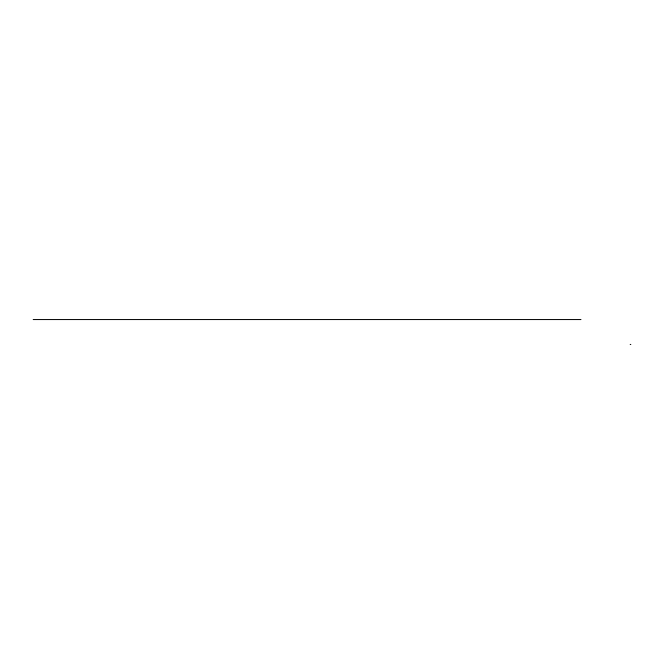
<?xml version="1.0" encoding="UTF-8"?>
<svg xmlns="http://www.w3.org/2000/svg" width="664" height="664" viewBox="0 0 664 664"><rect width="100%" height="100%" fill="white"/><g stroke="black" fill="none" stroke-linecap="round" stroke-linejoin="round"><path stroke-width="1" d="M33.2 319.55L580.958 319.55M630.194 344.45L630.8 344.45"/></g></svg>
